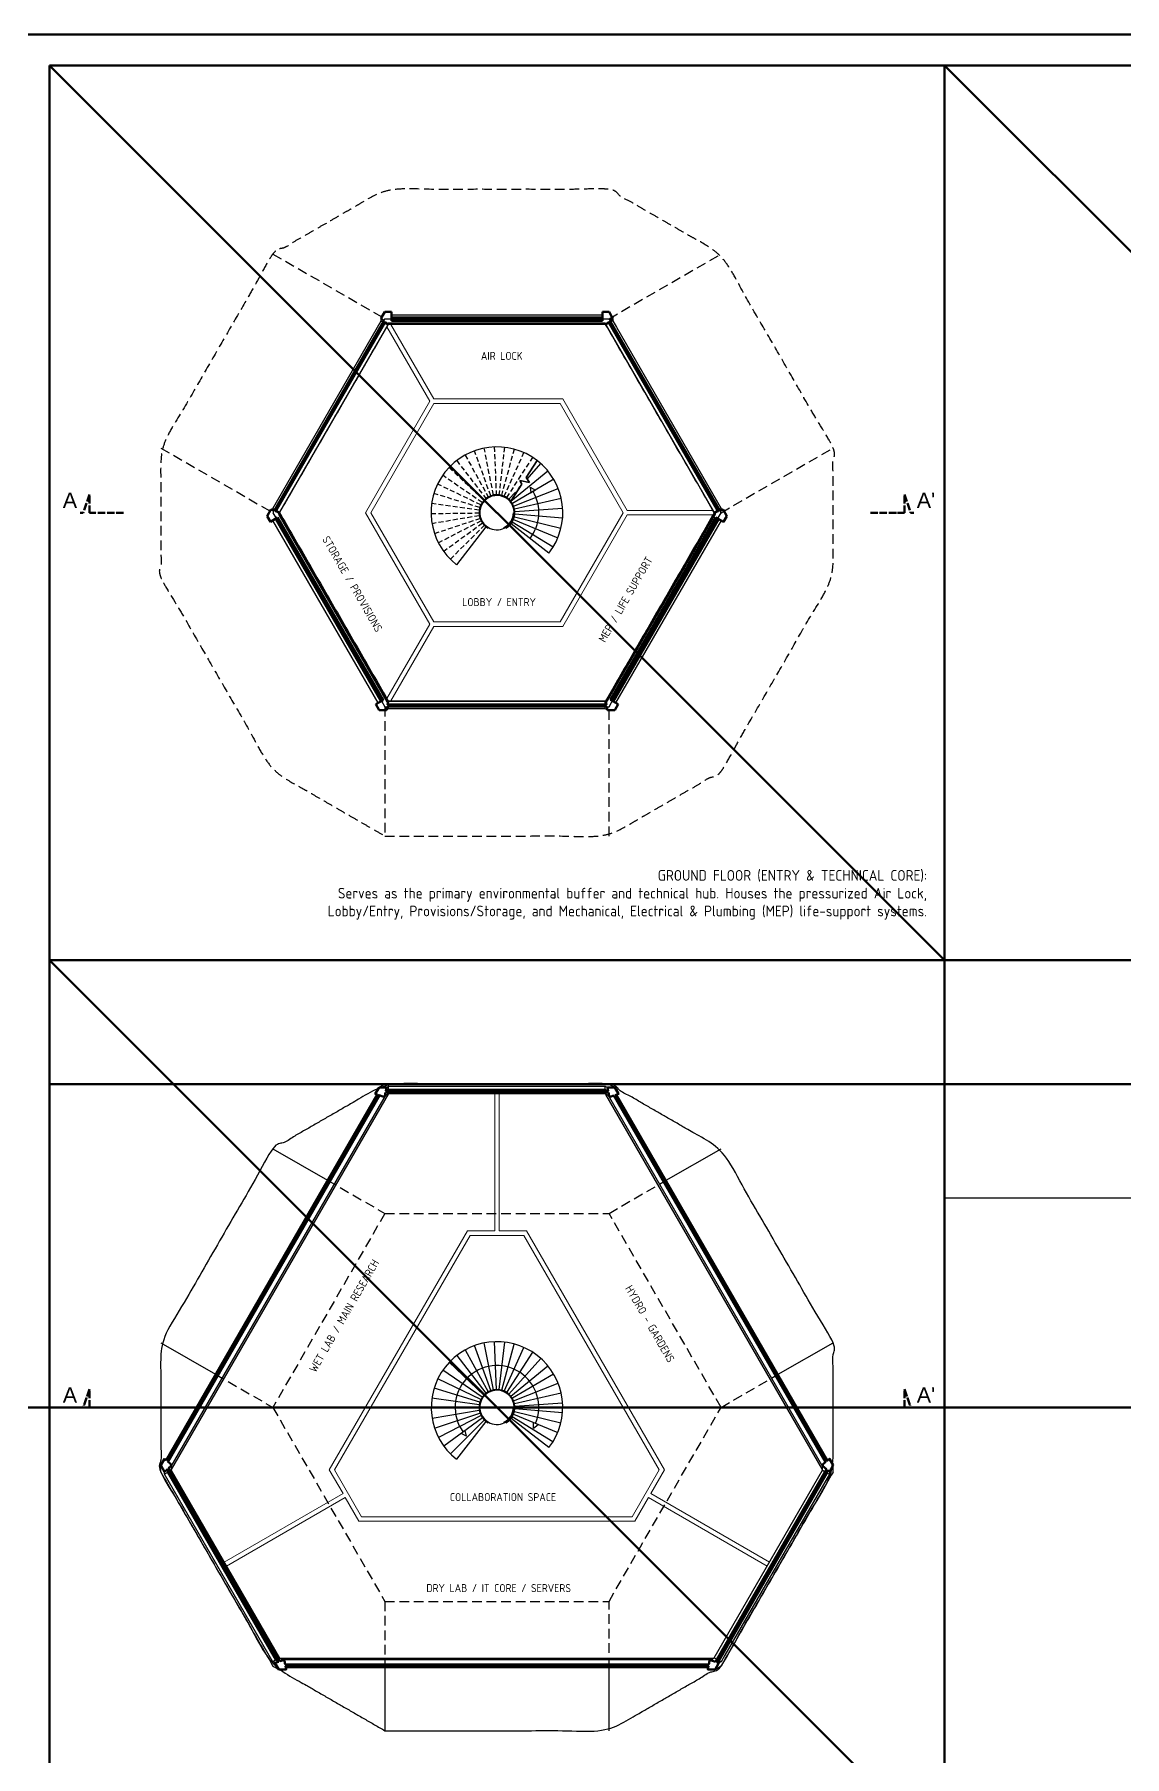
# Model space of a CAD drawing. Header units: millimetres. Extents: x 32551 to 59551, y -21458 to 15116.
# Drawn here: x 50600 to 54173, y 9470 to 15116 of the extents above; entities that cross this region are included whole.
import ezdxf

# ---------------------------------------------------------------- set-up
doc = ezdxf.new("R2010")
doc.units = ezdxf.units.MM
doc.linetypes.add('ACAD_ISO04W100', pattern=[30, 24, -3, 0, -3])
doc.linetypes.add('HIDDEN2', pattern=[4.7625, 3.175, -1.5875])
for name, color, linetype, lineweight, true_color in [('1ST', 141, 'Continuous', 50, 0x7debff), ('2ND', 120, 'Continuous', 35, 0x39ffb0), ('3RD', 141, 'Continuous', 25, 0x7debff), ('4TH DETAILS', 120, 'Continuous', 15, 0x39ffb0), ('TEXTS', 7, 'Continuous', 25, 0xe0f9ff)]:
    doc.layers.add(name, color=color, linetype=linetype, lineweight=lineweight, true_color=true_color)
doc.layers.add('GLOW-CYAN', color=141, linetype='Continuous', lineweight=100, true_color=0x7debff, transparency=0.8)
doc.layers.add('LAYOUT', color=141, linetype='Continuous', lineweight=50, true_color=0x7debff, plot=False)
doc.styles.get("Standard").update_dxf_attribs({"font": 'arial.ttf'})
picture_1 = doc.add_image_def('image3.png', size_in_pixel=(1872, 1392))

msp = doc.modelspace()

# ---------------------------------------------------------------- linework, layer by layer
at = {"layer": '1ST', "lineweight": -2}
for p, q in [((51745.55, 14177.043), (51385.824, 13553.98)), ((51390.414, 13552.39), (51749.222, 14173.863)), ((51738.965, 14189.49), (51736.369, 14184.994)), ((51736.369, 14184.994), (51745.55, 14177.043)), ((51748.581, 14206.144), (51738.965, 14189.49)), ((51770.4, 14206.144), (51748.581, 14206.144)), ((51749.222, 14173.863), (51758.402, 14165.913)), ((51770.4, 14177.318), (51770.4, 14206.144)), ((52461.187, 14187.523), (51770.4, 14187.523)), ((51770.4, 14186.604), (52461.187, 14186.604)), ((52461.187, 14177.318), (51770.4, 14177.318)), ((52461.187, 14206.144), (52461.187, 14177.318)), ((52483.006, 14206.144), (52461.187, 14206.144)), ((52473.184, 14165.913), (52482.365, 14173.863)), ((52482.365, 14173.863), (52841.172, 13552.39)), ((52492.621, 14189.49), (52483.006, 14206.144)), ((52486.037, 14177.043), (52495.217, 14184.994)), ((52845.762, 13553.98), (52486.037, 14177.043)), ((52495.217, 14184.994), (52492.621, 14189.49)), ((51759.597, 14167.983), (52471.989, 14167.983)), ((52471.989, 14167.983), (52473.184, 14165.913)), ((51374.349, 13557.956), (51362.137, 13536.805)), ((51385.824, 13553.98), (51374.349, 13557.956)), ((51401.89, 13548.415), (51390.414, 13552.39)), ((52841.172, 13552.39), (52829.697, 13548.415)), ((52857.238, 13557.956), (52845.762, 13553.98)), ((52869.449, 13536.805), (52857.238, 13557.956)), ((51362.137, 13536.805), (51373.047, 13517.909)), ((51373.047, 13517.909), (51397.009, 13531.744)), ((51397.009, 13531.744), (51742.402, 12933.504)), ((51403.401, 13541.658), (51400.695, 13546.345)), ((51756.891, 12929.396), (51403.401, 13541.658)), ((52830.892, 13546.345), (52477.402, 12934.083)), ((52488.182, 12934.083), (52833.575, 13532.322)), ((52841.617, 13527.679), (52496.224, 12929.44)), ((52497.019, 12928.981), (52842.412, 13527.22)), ((52829.697, 13548.415), (52830.892, 13546.345)), ((52833.575, 13532.322), (52858.539, 13517.909)), ((52858.539, 13517.909), (52869.449, 13536.805)), ((51742.402, 12933.504), (51718.44, 12919.67)), ((51759.281, 12929.396), (51756.891, 12929.396)), ((51756.986, 12917.47), (51759.281, 12929.396)), ((52474.696, 12929.396), (52472.305, 12929.396)), ((52472.305, 12929.396), (52474.601, 12917.47)), ((52477.402, 12934.083), (52474.696, 12929.396)), ((52513.146, 12919.67), (52488.182, 12934.083)), ((51718.44, 12919.67), (51729.35, 12900.774)), ((51729.35, 12900.774), (51753.773, 12900.774)), ((51753.773, 12900.774), (51756.068, 12912.7)), ((51756.068, 12912.7), (52475.519, 12912.7)), ((52474.601, 12917.47), (51756.986, 12917.47)), ((52475.519, 12912.7), (52477.814, 12900.774)), ((52477.814, 12900.774), (52502.236, 12900.774)), ((52502.236, 12900.774), (52513.146, 12919.67)), ((51753.712, 11663.647), (51729.289, 11663.647)), ((51745.814, 11635.025), (51748.204, 11635.025)), ((51748.204, 11635.025), (51750.499, 11646.951)), ((51750.499, 11646.951), (52480.966, 11646.951)), ((51751.417, 11651.721), (51753.712, 11663.647)), ((52480.048, 11651.721), (51751.417, 11651.721)), ((52477.753, 11663.647), (52480.048, 11651.721)), ((52480.966, 11646.951), (52483.261, 11635.025)), ((52483.261, 11635.025), (52485.651, 11635.025)), ((53195.978, 10438.095), (52502.912, 11638.521)), ((51026.306, 10446.045), (51014.095, 10424.894)), ((51014.095, 10424.894), (51026.306, 10403.743)), ((51026.306, 10403.743), (51035.487, 10411.694)), ((51035.487, 10411.694), (51399.802, 9780.681)), ((51404.393, 9782.271), (51039.159, 10414.874)), ((53195.978, 10411.694), (52831.663, 9780.681)), ((52836.253, 9779.091), (53199.65, 10408.514)), ((53183.126, 10422.824), (53195.978, 10411.694)), ((53199.65, 10408.514), (53205.159, 10403.743)), ((53205.159, 10403.743), (53217.37, 10424.894)), ((51415.868, 9786.246), (51404.393, 9782.271)), ((51417.063, 9784.176), (51415.868, 9786.246)), ((51419.453, 9784.176), (51417.063, 9784.176)), ((51421.748, 9772.251), (51419.453, 9784.176)), ((52809.717, 9772.251), (51421.748, 9772.251)), ((52831.663, 9780.681), (52815.597, 9786.246)), ((51422.666, 9767.48), (52808.799, 9767.48))]:
    msp.add_line(p, q, dxfattribs=at)
at = {"layer": '1ST', "linetype": 'ACAD_ISO04W100'}
for p, q in [((50891.93, 13547.908), (50780.574, 13547.908)), ((53339.656, 13547.908), (53451.012, 13547.908)), ((50891.93, 10614.575), (50780.574, 10614.575)), ((53339.656, 10614.575), (53451.012, 10614.575))]:
    msp.add_line(p, q, dxfattribs=at)
for points in [[(50780.574, 13547.908), (50780.574, 13607.584), (50759.891, 13547.908), (50749.989, 13547.908)], [(53451.012, 13547.908), (53451.012, 13607.584), (53471.695, 13547.908), (53481.597, 13547.908)], [(50780.574, 10614.575), (50780.574, 10674.251), (50759.891, 10614.575), (50749.989, 10614.575)], [(53451.012, 10614.575), (53451.012, 10674.251), (53471.695, 10614.575), (53481.597, 10614.575)]]:
    msp.add_lwpolyline(points, dxfattribs=at)
at = {"layer": '1ST', "lineweight": -2}
for points in [[(51723.239, 11640.362), (51031.235, 10441.776), (51026.306, 10446.045)], [(51733.143, 11636.931), (51728.553, 11638.521), (51035.487, 10438.095)], [(51729.289, 11663.647), (51717.078, 11642.496), (51723.239, 11640.362)], [(51728.553, 11638.521), (51744.619, 11632.956), (51745.814, 11635.025)], [(52502.912, 11638.521), (52514.387, 11642.496), (52502.176, 11663.647), (52477.753, 11663.647)], [(52485.651, 11635.025), (52486.846, 11632.956), (52498.322, 11636.931)], [(52498.322, 11636.931), (53192.306, 10434.914), (53183.126, 10426.964), (53184.321, 10424.894), (53183.126, 10422.824)], [(53217.37, 10424.894), (53205.159, 10446.045), (53195.978, 10438.095)], [(51047.144, 10424.894), (51048.339, 10426.964), (51035.487, 10438.095)], [(51039.159, 10414.874), (51048.339, 10422.824), (51047.144, 10424.894)], [(51399.802, 9780.681), (51388.327, 9776.705), (51390.923, 9772.209)], [(51390.923, 9772.209), (51400.538, 9755.555), (51424.961, 9755.555), (51422.666, 9767.48)], [(52815.597, 9786.246), (52814.402, 9784.176), (52812.012, 9784.176), (52809.717, 9772.251)], [(52830.927, 9755.555), (52843.138, 9776.705), (52836.253, 9779.091)], [(52808.799, 9767.48), (52806.504, 9755.555), (52830.927, 9755.555)]]:
    msp.add_lwpolyline(points, dxfattribs=at)
at = {"layer": '2ND'}
for p, q in [((52211.169, 13662.784), (52247.311, 13719.035)), ((52161.326, 13585.211), (52197.364, 13641.299))]:
    msp.add_line(p, q, dxfattribs=at)
for points in [[(52197.364, 13641.299), (52190.626, 13653.506)], [(52221.953, 13646.755), (52190.626, 13653.506)], [(52221.953, 13646.755), (52211.169, 13662.784)]]:
    msp.add_lwpolyline(points, dxfattribs=at)
at = {"layer": '3RD', "lineweight": -2, "ltscale": 10}
for p, q in [((51770.4, 14196.536), (52461.187, 14196.536)), ((51770.4, 14183.509), (52461.187, 14183.509)), ((52495.217, 14176.888), (52488.399, 14172.952)), ((52495.217, 14184.994), (52495.217, 14176.888)), ((52495.217, 14176.888), (52507.428, 14155.738)), ((52507.428, 14155.738), (52850.218, 13562.008)), ((51390.414, 13552.39), (51394.221, 13554.588)), ((52841.172, 13552.39), (52837.366, 13554.588)), ((52850.218, 13562.008), (52843.4, 13558.072)), ((52850.218, 13562.008), (52857.238, 13557.956)), ((51381.368, 13521.942), (51381.034, 13522.521)), ((51389.969, 13527.679), (51389.174, 13527.22)), ((51737.709, 12930.795), (51392.315, 13529.034)), ((52172.006, 13547.158), (52171.831, 13543.41)), ((52838.937, 13529.227), (52493.543, 12930.988)), ((52850.218, 13522.713), (52504.825, 12924.474)), ((52842.412, 13527.22), (52841.617, 13527.679)), ((51734.567, 12928.981), (51735.362, 12929.44)), ((51759.281, 12929.396), (51760.792, 12930.268)), ((51760.792, 12930.268), (52470.794, 12930.268)), ((52470.794, 12930.268), (52472.305, 12929.396)), ((52496.224, 12929.44), (52497.019, 12928.981)), ((52483.261, 11635.025), (52486.846, 11632.956))]:
    msp.add_line(p, q, dxfattribs=at)
at = {"layer": '3RD', "linetype": 'HIDDEN2', "ltscale": 5}
for p, q in [((52011.535, 13736.884), (52087.359, 13599.447)), ((52095.617, 13603.204), (52041.815, 13750.661)), ((52104.354, 13605.648), (52073.851, 13759.621)), ((52106.884, 13763.552), (52113.363, 13606.72)), ((52140.129, 13762.359), (52122.43, 13606.395)), ((52131.339, 13604.68), (52172.796, 13756.072)), ((52139.879, 13601.616), (52204.108, 13744.839)), ((52147.847, 13597.277), (52233.322, 13728.928)), ((52067.339, 13581.328), (51938.126, 13670.448)), ((51959.068, 13696.295), (52073.05, 13588.377)), ((51983.733, 13718.617), (52079.777, 13594.465)), ((52059.478, 13565.034), (51909.303, 13610.703)), ((52062.778, 13573.485), (51921.406, 13641.69)), ((52057.515, 13556.176), (51902.105, 13578.225)), ((51899.985, 13545.027), (52056.936, 13547.122)), ((52057.756, 13538.087), (51902.991, 13511.897)), ((51911.053, 13479.622), (52059.955, 13529.285)), ((52063.48, 13520.925), (51923.978, 13448.97)), ((52068.248, 13513.206), (51941.461, 13420.668)), ((51963.085, 13395.389), (52074.146, 13506.312))]:
    msp.add_line(p, q, dxfattribs=at)
at = {"layer": '3RD', "linetype": 'Continuous', "ltscale": 10}
for p, q in [((52161.326, 13585.211), (52282.747, 13684.685)), ((52214.369, 13658.028), (52259.745, 13708.717)), ((52301.783, 13657.404), (52166.518, 13577.77)), ((52170.504, 13569.621), (52316.4, 13627.521)), ((52173.191, 13560.955), (52326.252, 13595.748)), ((52174.514, 13551.98), (52331.104, 13562.837)), ((52286.339, 13415.636), (52162.306, 13511.834)), ((52165.625, 13516.579), (52163.425, 13513.325)), ((52299.616, 13434.812), (52165.625, 13516.579)), ((52299.616, 13434.812), (52165.625, 13516.579)), ((52170.154, 13525.332), (52315.115, 13465.129)), ((52172.977, 13533.954), (52325.468, 13496.743)), ((52330.841, 13529.572), (52174.442, 13542.907)), ((51983.942, 10785.014), (52079.834, 10661.058)), ((52011.701, 10803.251), (52087.404, 10666.032)), ((52095.649, 10669.783), (52041.932, 10817.006)), ((52104.373, 10672.223), (52073.918, 10825.952)), ((52106.899, 10829.877), (52113.367, 10673.293)), ((52140.091, 10828.686), (52122.42, 10672.969)), ((52131.315, 10671.257), (52172.705, 10822.409)), ((52139.841, 10668.198), (52203.968, 10811.194)), ((52147.796, 10663.866), (52233.136, 10795.308)), ((52067.415, 10647.942), (51938.408, 10736.921)), ((51959.316, 10762.727), (52073.118, 10654.98)), ((52154.99, 10658.362), (52259.517, 10775.129)), ((52161.254, 10651.818), (52282.483, 10751.135)), ((52059.567, 10631.673), (51909.63, 10677.271)), ((52062.862, 10640.111), (51921.713, 10708.208)), ((52301.488, 10723.897), (52166.437, 10644.39)), ((52170.418, 10636.253), (52316.083, 10694.062)), ((52057.607, 10622.83), (51902.444, 10644.844)), ((52173.1, 10627.601), (52325.919, 10662.339)), ((52174.421, 10618.64), (52330.763, 10629.48)), ((51900.326, 10611.698), (52057.029, 10613.79)), ((52057.848, 10604.769), (51903.328, 10578.62)), ((51911.377, 10546.397), (52060.043, 10595.981)), ((52063.563, 10587.634), (51924.282, 10515.793)), ((52068.323, 10579.928), (51941.737, 10487.536)), ((51963.327, 10462.298), (52074.211, 10573.044)), ((52165.546, 10583.295), (52163.349, 10580.046)), ((52299.325, 10501.658), (52165.546, 10583.295)), ((52299.325, 10501.658), (52165.546, 10583.295)), ((52170.068, 10592.034), (52314.799, 10531.926)), ((52172.887, 10600.642), (52325.136, 10563.49)), ((52330.5, 10596.268), (52174.35, 10609.582))]:
    msp.add_line(p, q, dxfattribs=at)
at = {"layer": '3RD', "linetype": 'HIDDEN2', "ltscale": 10}
msp.add_line((52155.053, 13591.765), (52192.201, 13633.264), dxfattribs=at)
at = {"layer": '3RD', "ltscale": 10}
for p, q in [((52226.762, 13613.238), (52241.628, 13621.989)), ((52087.882, 13499.076), (52086.573, 13496.81)), ((52138.757, 13499.444), (52139.876, 13497.078)), ((52145.242, 13496.942), (52143.933, 13499.207)), ((52169.512, 13547.725), (52172.039, 13547.71)), ((52169.427, 10614.392), (52171.95, 10614.377)), ((52087.926, 10565.82), (52086.619, 10563.558)), ((52138.721, 10566.187), (52139.838, 10563.826)), ((52145.195, 10563.689), (52143.889, 10565.951))]:
    msp.add_line(p, q, dxfattribs=at)
at = {"layer": '3RD', "lineweight": -2, "ltscale": 0.5}
for p, q in [((51014.129, 10826.689), (51193.638, 10723.066)), ((51748.565, 9761.957), (51748.565, 9554.641))]:
    msp.add_line(p, q, dxfattribs=at)
at = {"layer": '3RD', "ltscale": 10}
for points in [[(52224.721, 13631.604), (52226.762, 13613.238)], [(52224.721, 13631.604), (52241.628, 13621.989)], [(52079.545, 13501.531), (51983.217, 13377.362)], [(52286.339, 13415.636), (52162.318, 13511.849)], [(52079.666, 10568.221), (51983.579, 10444.362)], [(52286.156, 10482.625), (52162.331, 10578.686)], [(52235.112, 10546.996), (52235.607, 10564.815)], [(52235.112, 10546.996), (52250.332, 10558.7)], [(52016.069, 10520.453), (51998.349, 10528.855)], [(52016.069, 10520.453), (52011.63, 10538.549)]]:
    msp.add_lwpolyline(points, dxfattribs=at)
at = {"layer": '3RD', "lineweight": -2, "ltscale": 0.5}
for points in [[(51381.308, 11462.739), (51560.843, 11359.084)], [(52670.627, 11359.075), (52850.219, 11462.762)], [(53037.845, 10723.034), (53217.437, 10826.722)], [(52483.001, 9554.68), (52483.001, 9761.957)]]:
    msp.add_lwpolyline(points, dxfattribs=at)
at = {"layer": '3RD'}
for centre, radius, start, end in [((52115.793, 13547.908), 215.828, 322.203589, 232.139685), ((52115.793, 13547.908), 58.862, 300.019763, 240.23704), ((52115.641, 13548.06), 137.51, 322.192332, 30.399321), ((52115.793, 13547.908), 56.246, 295.351264, 240.24848), ((52115.793, 13548.123), 56.433, 240.35702, 295.257619), ((52115.722, 13548.053), 53.791, 295.355045, 359.651323), ((52115.793, 10614.575), 215.486, 322.241611, 232.16137), ((52115.793, 10614.575), 137.127, 337.446698, 216.124545), ((52115.793, 10614.575), 58.769, 300.019763, 240.23704), ((52115.793, 10614.575), 56.157, 295.351264, 240.24848), ((52115.723, 10614.719), 53.705, 295.355045, 359.651323), ((52115.793, 10614.79), 56.344, 240.35702, 295.257619)]:
    msp.add_arc(centre, radius, start, end, dxfattribs=at)
at = {"layer": '3RD', "lineweight": -2, "ltscale": 10}
for points in [[(52471.989, 12930.958), (52474.696, 12929.396)], [(51729.289, 11663.647), (51748.52, 11674.75)], [(52482.945, 11674.75), (51748.52, 11674.75)], [(52482.945, 11674.75), (52502.176, 11663.647)], [(51014.095, 10402.688), (51014.095, 10424.894)], [(51014.095, 10402.688), (51381.308, 9766.658)], [(53217.37, 10402.688), (52850.157, 9766.658)], [(53217.37, 10402.688), (53217.37, 10424.894)], [(51381.308, 9766.658), (51400.538, 9755.555)], [(52830.927, 9755.555), (52850.157, 9766.658)]]:
    msp.add_open_spline(points, degree=1, dxfattribs=at)
at = {"layer": '3RD', "lineweight": -2, "ltscale": 0.5}
msp.add_open_spline([(51748.52, 9554.647), (51381.308, 9766.658), (51014.095, 10402.688), (51014.095, 10826.709), (51381.308, 11462.739), (51748.52, 11674.75), (52482.945, 11674.75), (52850.157, 11462.739), (53217.37, 10826.709), (53217.37, 10402.688), (52850.157, 9766.658), (52482.945, 9554.647), (51748.52, 9554.647)], degree=1, dxfattribs=at)
at = {"layer": '4TH DETAILS', "lineweight": -2, "ltscale": 10}
for p, q in [((51381.368, 13562.008), (51736.369, 14176.888)), ((51736.369, 14176.888), (51736.369, 14184.994)), ((51736.369, 14176.888), (51743.187, 14172.952)), ((51749.222, 14169.468), (51749.222, 14173.863)), ((52482.365, 14169.468), (52482.365, 14173.863)), ((51394.221, 13554.588), (51749.222, 14169.468)), ((51758.402, 14164.168), (51403.401, 13549.288)), ((51749.222, 14169.468), (51758.402, 14164.168)), ((51758.402, 14165.913), (51758.402, 14164.168)), ((52482.365, 14169.468), (52473.184, 14164.168)), ((52473.184, 14164.168), (52473.184, 14165.913)), ((52474.379, 14162.098), (52473.184, 14164.168)), ((52828.185, 13549.288), (52474.379, 14162.098)), ((52837.366, 13554.588), (52482.365, 14169.468)), ((51374.349, 13557.956), (51381.368, 13562.008)), ((51381.368, 13562.008), (51388.186, 13558.072)), ((51394.221, 13554.588), (51403.401, 13549.288)), ((52837.366, 13554.588), (52828.185, 13549.288)), ((51726.428, 12924.282), (51381.368, 13521.942)), ((51389.174, 13527.22), (51734.567, 12928.981)), ((51735.362, 12929.44), (51389.969, 13527.679)), ((51403.401, 13549.288), (51401.89, 13548.415)), ((52829.697, 13548.415), (52828.185, 13549.288)), ((51760.792, 12919.668), (51760.792, 12930.268)), ((52470.794, 12919.668), (52470.794, 12930.268)), ((51760.792, 12904.827), (51753.773, 12900.774)), ((51760.792, 12919.668), (51756.986, 12917.47)), ((52470.794, 12919.668), (51760.792, 12919.668)), ((51760.792, 12904.827), (51760.792, 12912.7)), ((52470.794, 12904.827), (51760.792, 12904.827)), ((52474.601, 12917.47), (52470.794, 12919.668)), ((52470.794, 12904.827), (52470.794, 12912.7)), ((52477.814, 12900.774), (52470.794, 12904.827)), ((51039.159, 10434.914), (51733.143, 11636.931)), ((51759.535, 11641.568), (51048.339, 10411.116)), ((51048.339, 10420.519), (51750.2, 11636.178)), ((51744.619, 11632.956), (51748.204, 11635.025)), ((51760.731, 11642.258), (51748.204, 11635.025)), ((51760.731, 11657.099), (51751.417, 11651.721)), ((51753.712, 11663.647), (51760.731, 11667.699)), ((51760.731, 11657.099), (51760.731, 11667.699)), ((51760.731, 11667.699), (52470.734, 11667.699)), ((52470.734, 11657.099), (51760.731, 11657.099)), ((51760.731, 11642.258), (51760.731, 11646.951)), ((52470.734, 11642.258), (51760.731, 11642.258)), ((52470.734, 11667.699), (52477.753, 11663.647)), ((52470.734, 11657.099), (52470.734, 11667.699)), ((52480.048, 11651.721), (52470.734, 11657.099)), ((52470.734, 11642.258), (52470.734, 11646.951)), ((52483.261, 11635.025), (52470.734, 11642.258)), ((53183.126, 10411.118), (52473.124, 11640.878)), ((52481.265, 11636.178), (53183.126, 10420.519)), ((53200.23, 10441.776), (52508.226, 11640.362)), ((51026.306, 10395.638), (51026.306, 10403.743)), ((51035.487, 10400.938), (51026.306, 10395.638)), ((51381.308, 9780.758), (51026.306, 10395.638)), ((51035.487, 10400.938), (51035.487, 10411.694)), ((51390.488, 9786.058), (51035.487, 10400.938)), ((51048.339, 10408.359), (51044.275, 10406.012)), ((51048.339, 10426.964), (51048.339, 10408.359)), ((51048.339, 10408.359), (51403.34, 9793.479)), ((52828.125, 9793.479), (53183.126, 10408.359)), ((52844.649, 9783.938), (53199.65, 10398.818)), ((53205.159, 10395.638), (52862.369, 9801.909)), ((53183.126, 10408.359), (53183.126, 10426.964)), ((53183.126, 10408.359), (53191.321, 10403.627)), ((53199.65, 10398.818), (53199.65, 10408.514)), ((53199.65, 10398.818), (53205.159, 10395.638)), ((53205.159, 10403.743), (53205.159, 10395.638)), ((51390.488, 9786.058), (51381.308, 9780.758)), ((51388.327, 9776.705), (51381.308, 9780.758)), ((51399.802, 9780.681), (51390.488, 9786.058)), ((51403.34, 9793.479), (51399.276, 9791.132)), ((51403.34, 9793.479), (51404.535, 9792.789)), ((51404.535, 9792.789), (51415.868, 9786.246)), ((51405.73, 9792.099), (52825.735, 9792.099)), ((52817.594, 9787.399), (51413.871, 9787.399)), ((51419.453, 9784.176), (51415.868, 9786.246)), ((52815.597, 9786.246), (52812.012, 9784.176)), ((52815.597, 9786.246), (52828.125, 9793.479)), ((52828.125, 9793.479), (52836.32, 9788.747)), ((52836.253, 9779.091), (52844.649, 9783.938)), ((52850.157, 9780.758), (52843.138, 9776.705)), ((52844.649, 9783.938), (52850.157, 9780.758)), ((52862.369, 9801.909), (52850.157, 9780.758)), ((51423.729, 9761.957), (52807.736, 9761.957))]:
    msp.add_line(p, q, dxfattribs=at)
at = {"layer": '4TH DETAILS', "ltscale": 10}
for p, q in [((51755.269, 14157.362), (51896.032, 13913.554)), ((51768.252, 14164.858), (51909.015, 13921.049)), ((52823.858, 13555.404), (52542.332, 13555.404)), ((52823.858, 13540.412), (52542.332, 13540.412)), ((51896.032, 13182.262), (51755.269, 12938.454)), ((51909.015, 13174.766), (51768.252, 12930.958))]:
    msp.add_line(p, q, dxfattribs=at)
at = {"layer": '4TH DETAILS', "linetype": 'HIDDEN2', "lineweight": -2, "ltscale": 10}
for p, q in [((51014.189, 13759.899), (51381.407, 13547.918)), ((51381.407, 13547.918), (51748.625, 12911.877)), ((51748.625, 12911.877), (51748.625, 12487.85)), ((51193.638, 10723.066), (51381.347, 10614.708)), ((51381.347, 10614.708), (51748.565, 9978.668)), ((51748.565, 9978.668), (51748.565, 9761.957))]:
    msp.add_line(p, q, dxfattribs=at)
at = {"layer": '4TH DETAILS'}
for p, q in [((52108.561, 11193.002), (52108.561, 11642.258)), ((52123.553, 11193.002), (52123.553, 11642.258)), ((51611.195, 10331.976), (51222.093, 10107.411)), ((51618.691, 10318.993), (51229.587, 10094.427)), ((52612.812, 10319.059), (53001.877, 10094.427)), ((52620.308, 10332.041), (53009.373, 10107.41))]:
    msp.add_line(p, q, dxfattribs=at)
for points in [[(50649.126, 6214.575), (59449.126, 6214.575), (59449.126, 15014.575), (50649.126, 15014.575)], [(52559.298, 10256.353), (51672.17, 10256.348), (51583.685, 10409.608), (52027.818, 11178.011), (52204.293, 11178.011), (52647.856, 10409.739)]]:
    msp.add_lwpolyline(points, close=True, dxfattribs=at)
at = {"layer": '4TH DETAILS', "linetype": 'HIDDEN2', "lineweight": -2, "ltscale": 10}
for points in [[(51381.368, 14395.949), (51748.606, 14183.924), (52483.062, 14183.958), (52850.28, 14395.971)], [(51748.606, 14183.924), (51381.449, 13547.893)], [(52850.28, 13547.918), (52483.062, 14183.958)], [(52483.062, 12487.889), (52483.062, 12911.877), (52850.28, 13547.918), (53217.498, 13759.931)], [(51748.625, 12911.877), (52483.062, 12911.877)], [(51560.843, 11359.084), (51748.545, 11250.715), (52483.001, 11250.749), (52670.627, 11359.075)], [(51748.545, 11250.715), (51381.389, 10614.684)], [(52850.219, 10614.708), (52483.001, 11250.749)], [(52483.001, 9761.957), (52483.001, 9978.668), (52850.219, 10614.708), (53037.845, 10723.034)], [(51748.565, 9978.668), (52483.001, 9978.668)]]:
    msp.add_lwpolyline(points, dxfattribs=at)
at = {"layer": '4TH DETAILS', "ltscale": 10}
for points in [[(51896.032, 13182.262), (51684.926, 13547.908), (51896.032, 13913.554)], [(51909.015, 13921.049), (52331.226, 13921.049), (52542.332, 13555.404)], [(52542.332, 13540.412), (52331.226, 13174.766), (51909.015, 13174.766)]]:
    msp.add_lwpolyline(points, dxfattribs=at)
msp.add_lwpolyline([(51909.015, 13189.758), (51702.237, 13547.908), (51909.015, 13906.058), (52322.571, 13906.058), (52529.349, 13547.908), (52322.571, 13189.758)], close=True, dxfattribs=at)
at = {"layer": '4TH DETAILS'}
for points in [[(51611.195, 10331.976), (51566.372, 10409.612), (52019.168, 11193.002), (52108.561, 11193.002)], [(52123.553, 11193.002), (52212.949, 11193.002), (52665.166, 10409.739), (52620.308, 10332.041)], [(52612.812, 10319.059), (52567.954, 10241.361), (51663.514, 10241.357), (51618.691, 10318.993)]]:
    msp.add_lwpolyline(points, dxfattribs=at)
at = {"layer": '4TH DETAILS', "linetype": 'HIDDEN2', "lineweight": -2, "ltscale": 10}
msp.add_open_spline([(51748.581, 12487.857), (51381.368, 12699.867), (51014.156, 13335.898), (51014.156, 13759.918), (51381.368, 14395.949), (51748.581, 14607.959), (52483.006, 14607.959), (52850.218, 14395.949), (53217.431, 13759.918), (53217.431, 13335.898), (52850.218, 12699.867), (52483.006, 12487.857), (51748.581, 12487.857)], degree=1, dxfattribs=at)
at = {"layer": '4TH DETAILS', "lineweight": -2, "ltscale": 10}
for points in [[(51403.401, 13547.908), (51759.597, 14164.858)], [(51759.597, 14164.858), (51759.597, 14167.983)], [(52471.989, 14164.858), (51759.597, 14164.858)], [(52471.989, 14164.858), (52471.989, 14167.983)], [(52828.185, 13547.908), (52471.989, 14164.858)], [(51400.695, 13546.345), (51403.401, 13547.908)], [(51403.401, 13547.908), (51759.597, 12930.958)], [(52828.185, 13547.908), (52471.989, 12930.958)], [(52828.185, 13547.908), (52830.892, 13546.345)], [(51756.891, 12929.396), (51759.597, 12930.958)], [(51759.597, 12930.958), (52471.989, 12930.958)]]:
    msp.add_open_spline(points, degree=1, dxfattribs=at)
at = {"layer": 'GLOW-CYAN'}
for p, q in [((51745.55, 14177.043), (51385.824, 13553.98)), ((51390.414, 13552.39), (51749.222, 14173.863)), ((51738.965, 14189.49), (51736.369, 14184.994)), ((51736.369, 14184.994), (51745.55, 14177.043)), ((51748.581, 14206.144), (51738.965, 14189.49)), ((51770.4, 14206.144), (51748.581, 14206.144)), ((51749.222, 14173.863), (51758.402, 14165.913)), ((51770.4, 14177.318), (51770.4, 14206.144)), ((52461.187, 14187.523), (51770.4, 14187.523)), ((51770.4, 14186.604), (52461.187, 14186.604)), ((52461.187, 14177.318), (51770.4, 14177.318)), ((52461.187, 14206.144), (52461.187, 14177.318)), ((52483.006, 14206.144), (52461.187, 14206.144)), ((52473.184, 14165.913), (52482.365, 14173.863)), ((52482.365, 14173.863), (52841.172, 13552.39)), ((52492.621, 14189.49), (52483.006, 14206.144)), ((52486.037, 14177.043), (52495.217, 14184.994)), ((52845.762, 13553.98), (52486.037, 14177.043)), ((52495.217, 14184.994), (52492.621, 14189.49)), ((51758.402, 14165.913), (51759.597, 14167.983)), ((51759.597, 14167.983), (52471.989, 14167.983)), ((52471.989, 14167.983), (52473.184, 14165.913)), ((51374.349, 13557.956), (51362.137, 13536.805)), ((51385.824, 13553.98), (51374.349, 13557.956)), ((51401.89, 13548.415), (51390.414, 13552.39)), ((52841.172, 13552.39), (52829.697, 13548.415)), ((52857.238, 13557.956), (52845.762, 13553.98)), ((52869.449, 13536.805), (52857.238, 13557.956)), ((51362.137, 13536.805), (51373.047, 13517.909)), ((51373.047, 13517.909), (51397.009, 13531.744)), ((51397.009, 13531.744), (51742.402, 12933.504)), ((51400.695, 13546.345), (51401.89, 13548.415)), ((51403.401, 13541.658), (51400.695, 13546.345)), ((51756.891, 12929.396), (51403.401, 13541.658)), ((52830.892, 13546.345), (52477.402, 12934.083)), ((52488.182, 12934.083), (52833.575, 13532.322)), ((52841.617, 13527.679), (52496.224, 12929.44)), ((52497.019, 12928.981), (52842.412, 13527.22)), ((52829.697, 13548.415), (52830.892, 13546.345)), ((52833.575, 13532.322), (52858.539, 13517.909)), ((52858.539, 13517.909), (52869.449, 13536.805)), ((51742.402, 12933.504), (51718.44, 12919.67)), ((51759.281, 12929.396), (51756.891, 12929.396)), ((51756.986, 12917.47), (51759.281, 12929.396)), ((52474.696, 12929.396), (52472.305, 12929.396)), ((52472.305, 12929.396), (52474.601, 12917.47)), ((52477.402, 12934.083), (52474.696, 12929.396)), ((52513.146, 12919.67), (52488.182, 12934.083)), ((51718.44, 12919.67), (51729.35, 12900.774)), ((51729.35, 12900.774), (51753.773, 12900.774)), ((51753.773, 12900.774), (51756.068, 12912.7)), ((51756.068, 12912.7), (52475.519, 12912.7)), ((52474.601, 12917.47), (51756.986, 12917.47)), ((52475.519, 12912.7), (52477.814, 12900.774)), ((52477.814, 12900.774), (52502.236, 12900.774)), ((52502.236, 12900.774), (52513.146, 12919.67)), ((51753.712, 11663.647), (51729.289, 11663.647)), ((51745.814, 11635.025), (51748.204, 11635.025)), ((51748.204, 11635.025), (51750.499, 11646.951)), ((51750.499, 11646.951), (52480.966, 11646.951)), ((51751.417, 11651.721), (51753.712, 11663.647)), ((52480.048, 11651.721), (51751.417, 11651.721)), ((52477.753, 11663.647), (52480.048, 11651.721)), ((52480.966, 11646.951), (52483.261, 11635.025)), ((52483.261, 11635.025), (52485.651, 11635.025)), ((53195.978, 10438.095), (52502.912, 11638.521)), ((51026.306, 10446.045), (51014.095, 10424.894)), ((51014.095, 10424.894), (51026.306, 10403.743)), ((51026.306, 10403.743), (51035.487, 10411.694)), ((51035.487, 10411.694), (51399.802, 9780.681)), ((51404.393, 9782.271), (51039.159, 10414.874)), ((53195.978, 10411.694), (52831.663, 9780.681)), ((52836.253, 9779.091), (53199.65, 10408.514)), ((53183.126, 10422.824), (53195.978, 10411.694)), ((53199.65, 10408.514), (53205.159, 10403.743)), ((53205.159, 10403.743), (53217.37, 10424.894)), ((51415.868, 9786.246), (51404.393, 9782.271)), ((51417.063, 9784.176), (51415.868, 9786.246)), ((51419.453, 9784.176), (51417.063, 9784.176)), ((51421.748, 9772.251), (51419.453, 9784.176)), ((52809.717, 9772.251), (51421.748, 9772.251)), ((52831.663, 9780.681), (52815.597, 9786.246)), ((51422.666, 9767.48), (52808.799, 9767.48))]:
    msp.add_line(p, q, dxfattribs=at)
at = {"layer": 'GLOW-CYAN', "linetype": 'ACAD_ISO04W100'}
for p, q in [((50891.93, 13547.908), (50780.574, 13547.908)), ((53339.656, 13547.908), (53451.012, 13547.908)), ((50891.93, 10614.575), (50780.574, 10614.575)), ((53339.656, 10614.575), (53451.012, 10614.575))]:
    msp.add_line(p, q, dxfattribs=at)
for points in [[(50780.574, 13547.908), (50780.574, 13607.584), (50759.891, 13547.908), (50749.989, 13547.908)], [(53451.012, 13547.908), (53451.012, 13607.584), (53471.695, 13547.908), (53481.597, 13547.908)], [(50780.574, 10614.575), (50780.574, 10674.251), (50759.891, 10614.575), (50749.989, 10614.575)], [(53451.012, 10614.575), (53451.012, 10674.251), (53471.695, 10614.575), (53481.597, 10614.575)]]:
    msp.add_lwpolyline(points, dxfattribs=at)
at = {"layer": 'GLOW-CYAN'}
for points in [[(51723.239, 11640.362), (51031.235, 10441.776), (51026.306, 10446.045)], [(51733.143, 11636.931), (51728.553, 11638.521), (51035.487, 10438.095)], [(51729.289, 11663.647), (51717.078, 11642.496), (51723.239, 11640.362)], [(51728.553, 11638.521), (51744.619, 11632.956), (51745.814, 11635.025)], [(52502.912, 11638.521), (52514.387, 11642.496), (52502.176, 11663.647), (52477.753, 11663.647)], [(52485.651, 11635.025), (52486.846, 11632.956), (52498.322, 11636.931)], [(52498.322, 11636.931), (53192.306, 10434.914), (53183.126, 10426.964), (53184.321, 10424.894), (53183.126, 10422.824)], [(53217.37, 10424.894), (53205.159, 10446.045), (53195.978, 10438.095)], [(51047.144, 10424.894), (51048.339, 10426.964), (51035.487, 10438.095)], [(51039.159, 10414.874), (51048.339, 10422.824), (51047.144, 10424.894)], [(51399.802, 9780.681), (51388.327, 9776.705), (51390.923, 9772.209)], [(51390.923, 9772.209), (51400.538, 9755.555), (51424.961, 9755.555), (51422.666, 9767.48)], [(52815.597, 9786.246), (52814.402, 9784.176), (52812.012, 9784.176), (52809.717, 9772.251)], [(52830.927, 9755.555), (52843.138, 9776.705), (52836.253, 9779.091)], [(52808.799, 9767.48), (52806.504, 9755.555), (52830.927, 9755.555)]]:
    msp.add_lwpolyline(points, dxfattribs=at)
at = {"layer": 'LAYOUT'}
for p, q in [((50649.126, 6214.575), (50649.126, 15014.575)), ((59449.126, 15014.575), (50649.126, 15014.575)), ((50649.126, 15014.575), (53582.46, 12081.241)), ((53582.46, 15014.575), (53582.46, 6214.575)), ((53582.46, 15014.575), (57982.46, 10614.575)), ((50649.126, 12081.241), (59449.126, 12081.241)), ((50649.126, 12081.241), (53582.46, 9147.908)), ((50649.126, 11674.75), (59449.126, 11674.75)), ((41550.723, 10614.575), (59449.126, 10614.575))]:
    msp.add_line(p, q, dxfattribs=at)
msp.add_lwpolyline([(32550.723, 15115.853), (59550.723, 15115.853)], dxfattribs=at)
msp.add_lwpolyline([(50550.723, 15115.853), (59550.723, 15115.853), (59550.723, 6115.853), (50550.723, 6115.853)], close=True, dxfattribs=at)
msp.add_lwpolyline([(50550.723, 15115.853), (59550.723, 15115.853), (59550.723, 6115.853), (50550.723, 6115.853)], close=True, dxfattribs=at)

# ---------------------------------------------------------------- texts
at = {"layer": '1ST', "linetype": 'ACAD_ISO04W100', "char_height": 50, "width": 1251.3724}
for s, insert, attachment_point in [('A', (50739.55, 13613.829), 3), ("A'", (53491.895, 13613.829), 1), ('A', (50739.55, 10680.496), 3), ("A'", (53491.895, 10680.496), 1)]:
    msp.add_mtext(s, dxfattribs=dict(at, insert=insert, attachment_point=attachment_point))
at = {"layer": 'TEXTS', "attachment_point": 1}
for s, insert, char_height, width in [('{\\fISOCP_IV50|b0|i0|c0|p2;AIR LOCK }', (52063.161, 14075.147), 26.23493, 10202.70249), ('{\\fISOCP_IV50|b0|i0|c0|p2;LOBBY / ENTRY}', (52001.728, 13267.941), 26.23493, 10202.70249), ('\\pxqr;{\\fISOCP_IV50|b1|i0|c0|p2;GROUND FLOOR (ENTRY & TECHNICAL CORE):\\P\\fISOCP_IV50|b0|i0|c0|p2;  Serves as the primary environmental buffer and technical hub. Houses the pressurized Air Lock, \\P  Lobby/Entry, Provisions/Storage, and Mechanical, Electrical & Plumbing (MEP) life-support systems.}', (50628.055, 12376.34), 35, 2897.39385), ('{\\fISOCP_IV50|b0|i0|c0|p2;COLLABORATION SPACE}', (51961.511, 10333.663), 26.23493, 10202.70249), ('{\\fISOCP_IV50|b0|i0|c0|p2;DRY LAB / IT CORE / SERVERS}', (51884.336, 10035.376), 26.23493, 10202.70249)]:
    msp.add_mtext(s, dxfattribs=dict(at, insert=insert, char_height=char_height, width=width))
at = {"layer": 'TEXTS', "char_height": 26.23493, "width": 10202.70249, "attachment_point": 1}
for s, insert, rotation in [('{\\fISOCP_IV50|b0|i0|c0|p2;STORAGE / PROVISIONS}', (51564.39, 13474.699), 300), ('{\\fISOCP_IV50|b0|i0|c0|p2;MEP / LIFE SUPPORT}', (52446.941, 13133.528), 60), ('{\\fISOCP_IV50|b0|i0|c0|p2;WET LAB / MAIN RESEARCH}', (51498.67, 10739.893), 60), ('{\\fISOCP_IV50|b0|i0|c0|p2;HYDRO - GARDENS}', (52557.494, 11018.405), 300)]:
    msp.add_mtext(s, dxfattribs=dict(at, insert=insert, rotation=rotation))

# ---------------------------------------------------------------- pictures from other files: only their frames are drawn
image = msp.add_image(picture_1, insert=(53582.46, 6939.256), size_in_units=(5866.667, 4362.393))
image.dxf.flags = 15

doc.saveas('drawing.dxf')
